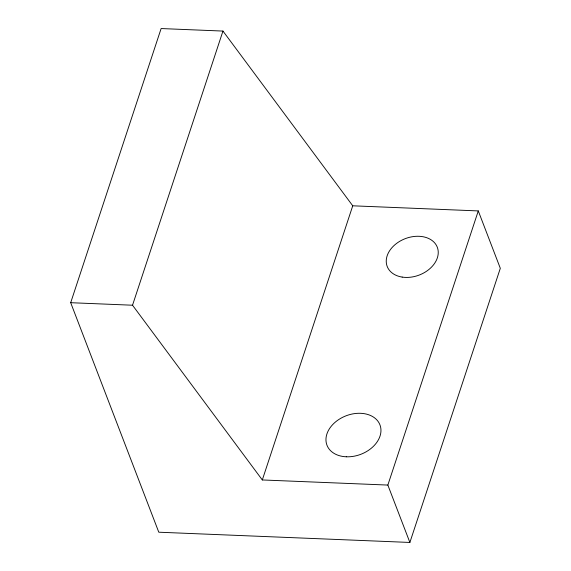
<?xml version="1.0" encoding="UTF-8"?>
<svg xmlns="http://www.w3.org/2000/svg" width="571" height="571" viewBox="0 0 571 571"><rect width="100%" height="100%" fill="white"/><g stroke="black" fill="none" stroke-linecap="round" stroke-linejoin="round"><path stroke-width="0.86" d="M70.69 302.701L161.122 28.55L222.961 31.07L352.742 205.803L478.284 210.92L500.31 268.299L409.878 542.45L158.788 532.208L70.69 302.701L132.529 305.221L262.31 479.954L387.852 485.072L409.878 542.45M132.529 305.221L222.961 31.07M262.31 479.954L352.742 205.803M387.852 485.072L478.284 210.92M402.184 277.092A26.837 19.5 -21 0 0 438.043 249.977A26.837 19.5 -21 0 0 396.502 243.482A26.837 19.5 -21 0 0 402.184 277.092M346.29 456.793A28.379 20.62 -21 0 0 380.043 425.117A28.379 20.62 -21 0 0 334.049 423.239A28.379 20.62 -21 0 0 346.29 456.793"/></g></svg>
